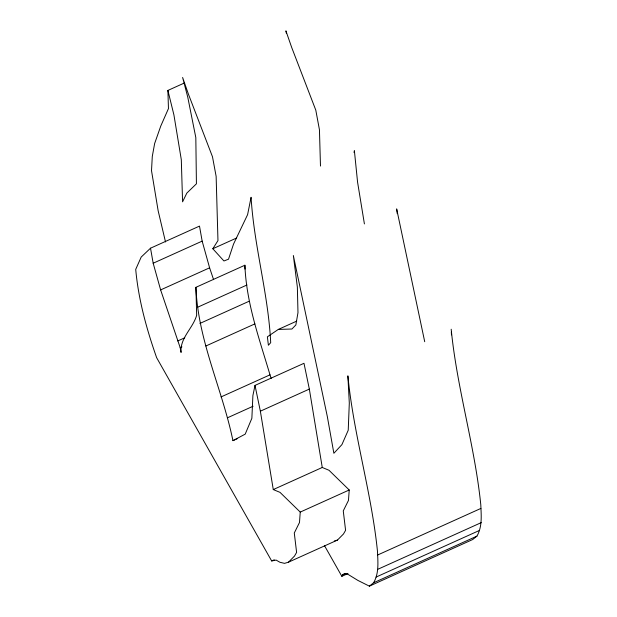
<?xml version="1.0" encoding="UTF-8"?>
<svg xmlns="http://www.w3.org/2000/svg" width="617" height="617" viewBox="0 0 617 617"><rect width="100%" height="100%" fill="white"/><g stroke="black" fill="none" stroke-linecap="round" stroke-linejoin="round"><path stroke-width="0.93" d="M354.011 152.507L354.382 150.679L357.582 182.223L364.408 223.925M213.59 279.663L209.61 267.817L202.16 241.124L199.499 226.1L150.517 248.196L141.2 257.058L135.717 269.382C138.432 299.6 146.591 329.116 156.641 357.683L271.665 560.961L276.108 560.089L279.91 562.257L284.53 563.36L288.478 562.18L337.46 540.076L343.468 533.998L345.589 530.319L343.268 510.891L348.474 500.402L349.222 489.991L329.008 470.277L322.259 467.47L309.341 389.088L303.988 363.297L255.006 385.401L252.893 395.597L251.867 418.28L245.204 434.137L232.933 440.646C222.313 389.111 197.957 340.538 195.913 287.329L244.895 265.225C246.322 303.109 259.348 338.849 269.999 374.843L271.164 378.452M324.419 545.521L341.849 576.324L342.697 574.789L344.44 573.717L347.101 573.802L357.829 580.381L369.367 586.15L373.617 582.756C379.154 573.17 377.897 562.087 377.496 551.513C371.527 492.351 353.649 435.062 347.88 375.838L349.307 403.125L348.227 430.234L341.911 444.626L333.866 453.279L327.288 416.375L293.345 255.507L297.355 287.052L297.98 312.657L295.851 324.966L291.918 329.015L278.313 329.424L267.385 336.82L268.395 345.242L270.701 342.674C268.318 293.785 254.05 246.191 251.073 197.286L247.594 214.67L233.535 244.085L228.521 259.194L223.932 260.976L212.819 248.744L217.963 240.591L216.135 176.377L212.487 156.772L188.432 94.193L182.609 77.464L187.761 97.147L195.82 137.583L196.422 183.812L186.843 193.082L182.578 201.821L181.305 159.695L173.909 114.862L167.893 90.437L184.529 82.933M369.367 586.15L472.668 539.536L476.926 536.142C482.455 526.556 481.206 515.48 480.805 504.907C474.835 445.744 456.958 388.448 451.189 329.223M288.478 562.18L294.486 556.094L296.607 552.416L294.286 532.988L299.492 522.506L300.24 512.087L280.025 492.374L273.277 489.574L260.359 411.192L255.006 385.401M195.913 287.329L196.669 315.256C192.936 328.398 179.778 337.962 181.074 352.423L180.187 347.672L160.628 289.913L153.178 263.228L202.16 241.124M212.819 248.744L236.458 238.077M160.628 289.913L209.61 267.817M197.972 307.081L246.954 284.985M199.931 323.431L248.913 301.335M177.75 340.954L184.745 337.8M180.187 347.672L181.938 346.885M205.877 345.998L254.86 323.902M278.313 329.424L296.7 321.125M221.017 396.939L269.999 374.843M227.712 417.686L253.078 406.241M260.359 411.192L309.341 389.088M232.933 440.646L237.306 438.672M273.277 489.574L322.259 467.47M300.24 512.087L349.222 489.991M271.665 560.961L274.295 559.773M377.573 555.038L480.874 508.431M342.697 574.789L345.319 573.602M341.849 576.324L347.98 573.563M377.982 569.221L481.283 522.607M376.054 577.088L479.363 530.481M373.617 582.756L476.926 536.142M334.298 541.024L337.46 540.076M165.51 241.964L158.145 210.744L151.512 170.678L152.283 156.463L154.636 143.545L160.775 126.03L168.456 108.577L167.893 90.437M424.712 341.718L396.654 208.893L397.263 213.675M286.365 33.287L285.91 30.85L291.741 47.586L315.796 110.158L319.444 129.771L320.478 166.066M150.517 248.196L153.178 263.228M451.336 332.046L451.482 334.869M244.895 265.225L244.995 269.081"/></g></svg>
